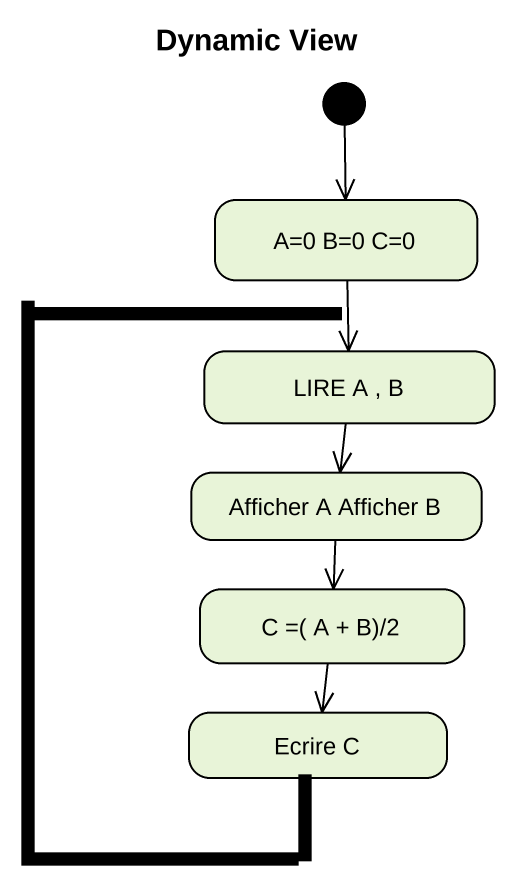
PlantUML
@startuml
title Dynamic View
hide empty description
state "A=0 B=0 C=0" as A_0_B_0_C_0
state fork1 <<fork>>
state fork2 <<fork>>
state "LIRE A , B" as LIRE_A_B
state "Afficher A Afficher B" as Afficher_A_Afficher_B
state "C =( A + B)/2" as C_A_B_2
state "Ecrire C" as Ecrire_C
state fork3 <<fork>>
state fork4 <<fork>>
[*] --> A_0_B_0_C_0
A_0_B_0_C_0 --> LIRE_A_B
LIRE_A_B --> Afficher_A_Afficher_B
Afficher_A_Afficher_B --> C_A_B_2
C_A_B_2 --> Ecrire_C
@enduml
